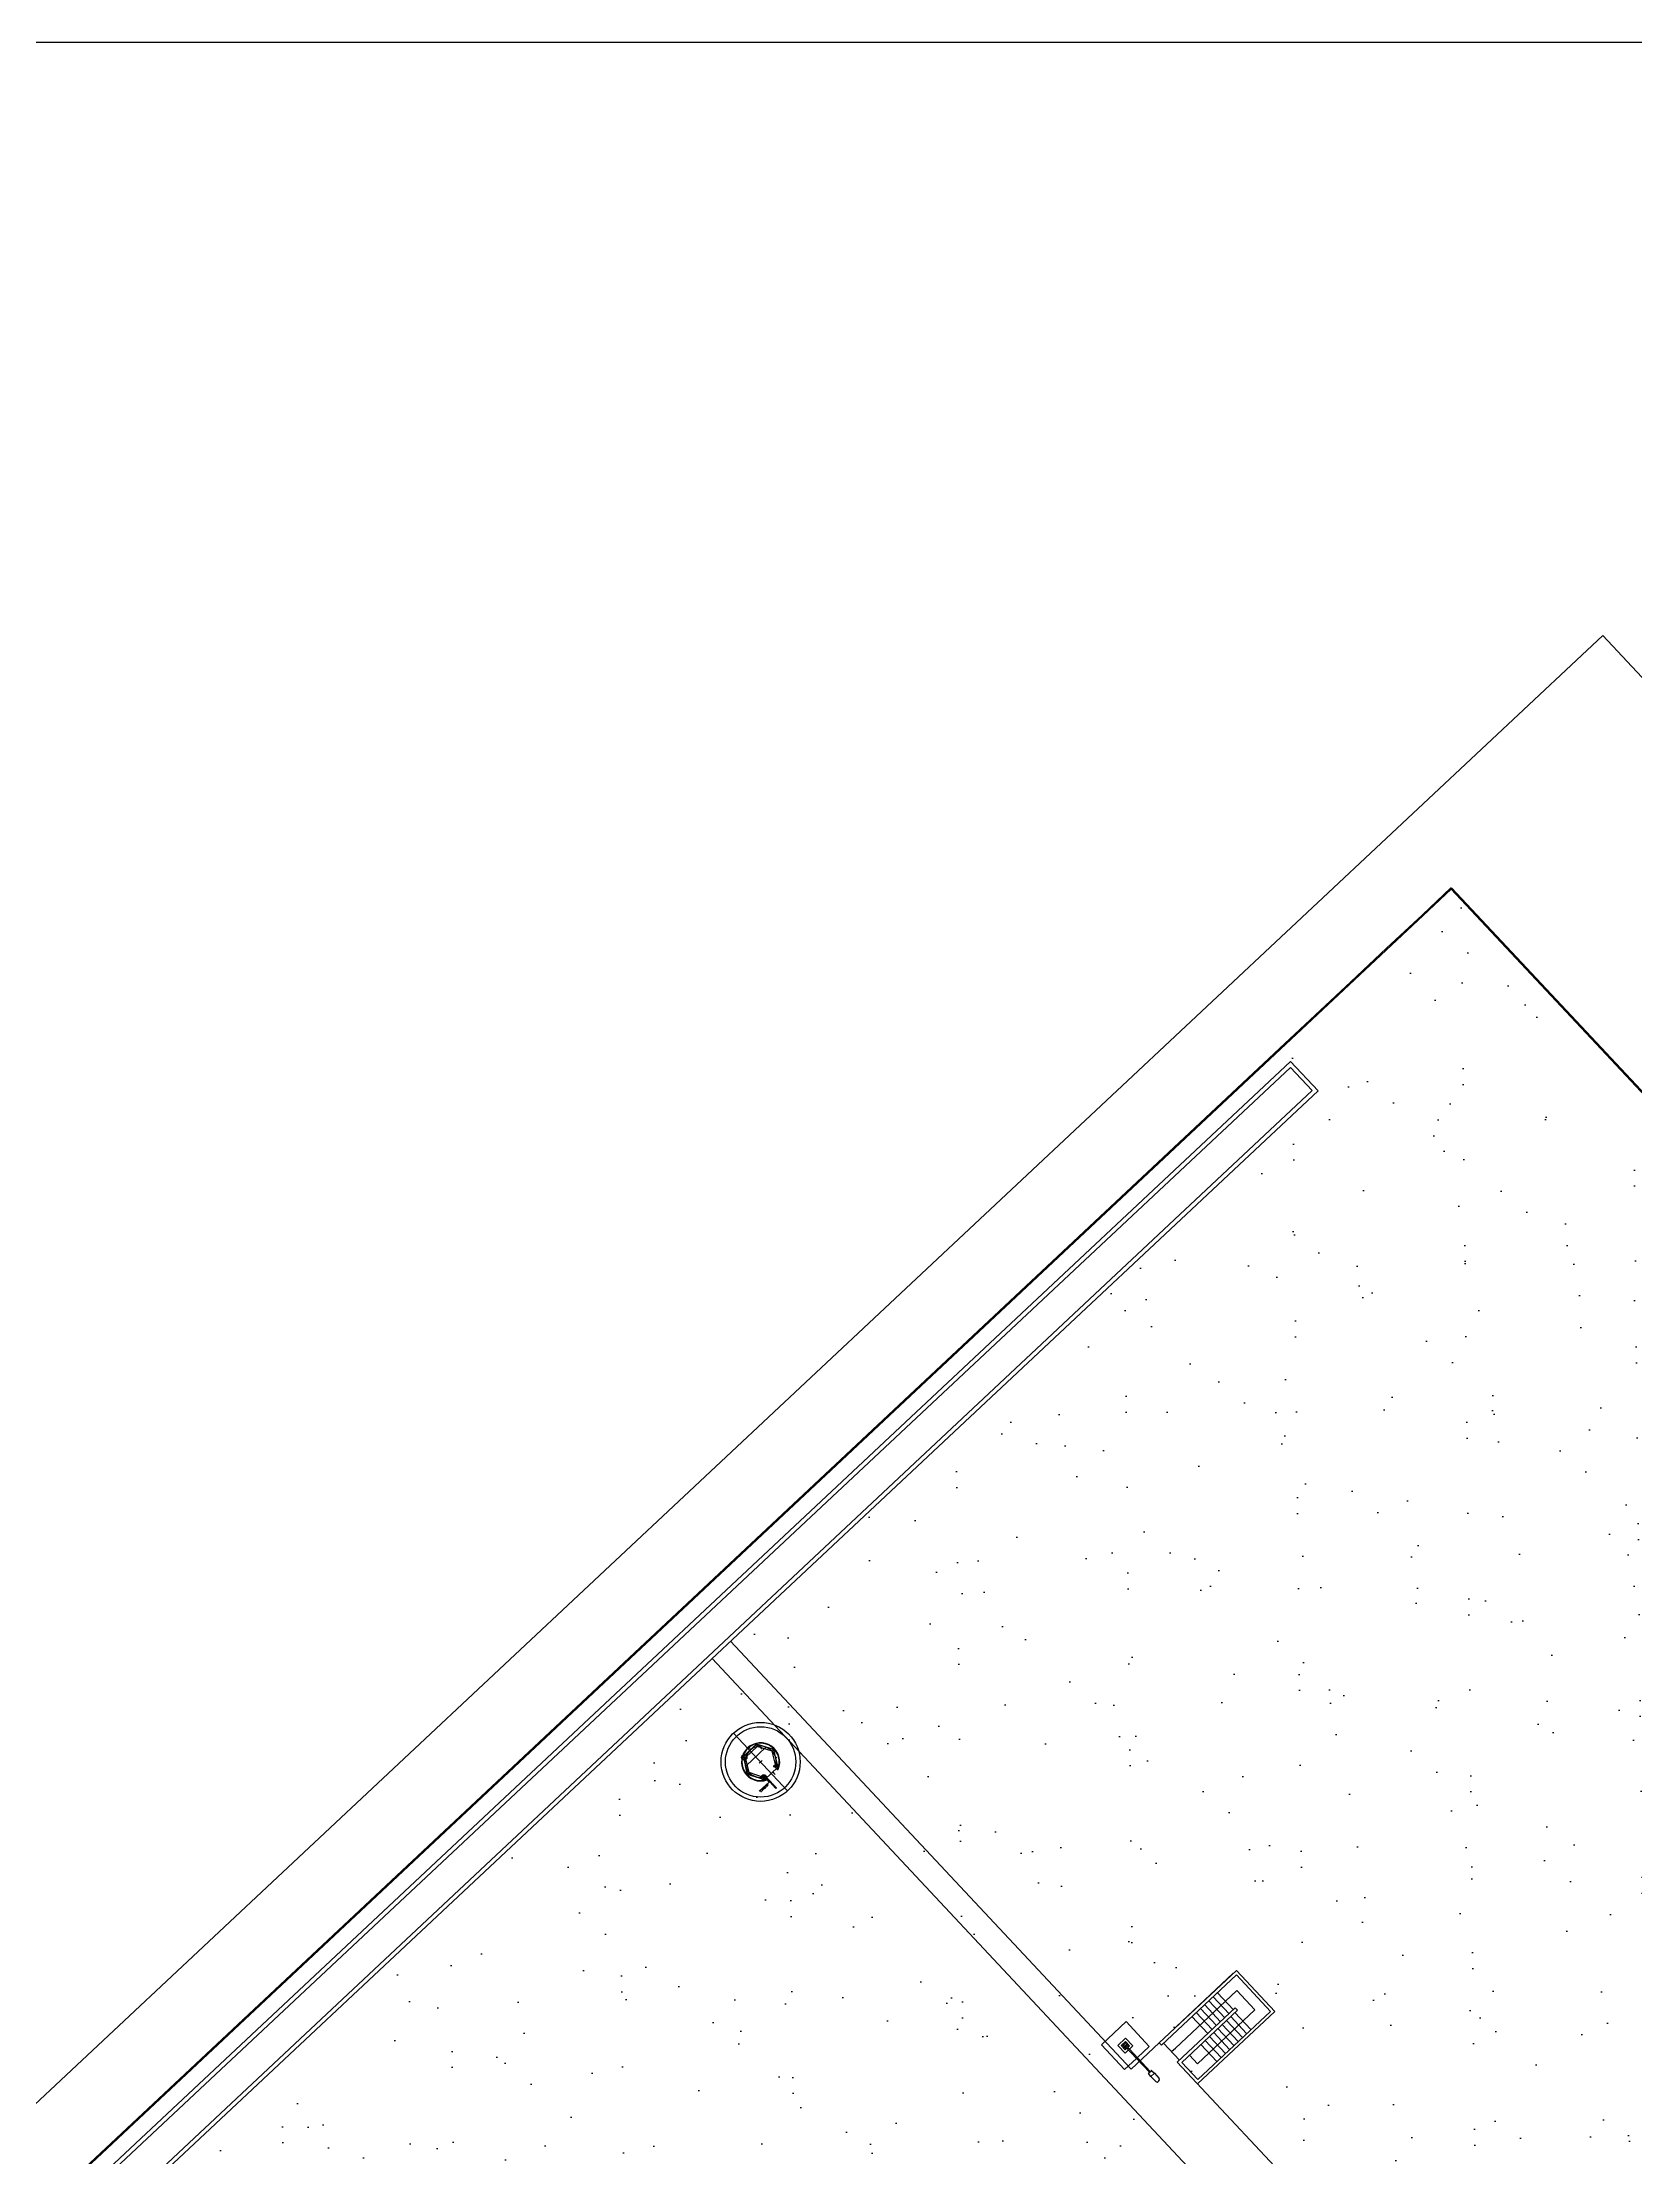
# Model space of a CAD drawing. Header units: metres. Extents: x 399 to 2240, y -1398 to 399.
# Drawn here: x 1898.3 to 1973.4, y -1099.1 to -999.3 of the extents above; entities that cross this region are included whole.
import ezdxf
from ezdxf.enums import TextEntityAlignment as Align

# ---------------------------------------------------------------- set-up
doc = ezdxf.new("R2010")
doc.units = ezdxf.units.M
doc.header["$MEASUREMENT"] = 0
doc.layers.add('ARQUITETURA', color=253, linetype='CONTINUOUS')
doc.layers.add('TEXTO', color=1, linetype='CONTINUOUS')
doc.styles.add('NORMAL', font='romans.shx', dxfattribs={"width": 0.8, "height": 0.1})
pattern_1 = [(350.62296, (1466.5355, -762.2295), (4.08992, 4.08927), [0, -4.56, 0, -5.1, 0, -4.875]), (320.623, (1466.5355, -762.2295), (9.80883, 1.91215), [0, -2.46, 0, -4.11, 0, -1.575]), (280.623, (1464.013, -759.536), (6.39856, -6.807323), [0, -1.5, 0, -5.4, 0, -7.05]), (270.623, (1464.013, -759.536), (8.08648, -4.78256), [0, -0.75, 0, -3.54, 0, -4.05])]

msp = doc.modelspace()

# ---------------------------------------------------------------- hatches: boundary and pattern name
at = {"layer": 'ARQUITETURA'}
h = msp.add_hatch(dxfattribs=at)
h.set_pattern_fill('AR-SAND', color=116, scale=3, angle=-46.87704, style=0)
h.set_pattern_definition(pattern_1)
h.paths.add_polyline_path([(1964.73503, -1039.24215), (1967.33917, -1042.02228), (1959.30262, -1049.55007), (1956.69849, -1046.76994)])
h.paths.add_polyline_path([(1958.45475, -1048.755), (1961.04911, -1051.52469), (1934.30148, -1076.57907), (1931.70711, -1073.80937)])
h = msp.add_hatch(dxfattribs=at)
h.set_pattern_fill('AR-SAND', color=116, scale=3, angle=-46.87704, style=0)
h.set_pattern_definition(pattern_1)
edge = h.paths.add_edge_path()
edge.add_line((1975.60633, -1066.67387), (1974.63716, -1065.63903))
edge.add_line((1974.63716, -1065.63903), (1982.06412, -1058.68343))
edge.add_line((1982.06412, -1058.68343), (1966.68757, -1042.26489))
edge.add_line((1966.68757, -1042.26489), (1959.10218, -1049.36887))
edge.add_line((1959.10218, -1049.36887), (1960.26444, -1050.60989))
edge.add_line((1960.26444, -1050.60989), (1933.85666, -1075.3417))
edge.add_line((1933.85666, -1075.3417), (1952.76175, -1095.5279))
edge.add_line((1952.76175, -1095.5279), (1956.41119, -1092.11007))
edge.add_line((1956.41119, -1092.11007), (1958.22264, -1094.04427))
edge.add_line((1958.22264, -1094.04427), (1954.5732, -1097.4621))
edge.add_line((1954.5732, -1097.4621), (1972.83299, -1116.95927))
edge.add_arc((1973.24659, -1274.84873), 157.89, 75.3039851, 90.1500894, ccw=False)
edge.add_line((2013.30181, -1122.12404), (2015.59659, -1109.84912))
edge.add_arc((2010.77896, -1108.95446), 4.9, -10.5203364, 43.1231592)
edge.add_line((2014.3554, -1105.60497), (2002.80154, -1093.26825))
edge.add_line((2002.80154, -1093.26825), (2001.34036, -1094.63669))
edge.add_line((2001.34036, -1094.63669), (1975.36439, -1066.90045))
edge.add_line((1975.36439, -1066.90045), (1975.60633, -1066.67387))
h.paths.add_polyline_path([(2013.16884, -1120.81125), (2011.93985, -1120.58303), (2014.19267, -1107.69193), (2015.48977, -1107.65064)])
h = msp.add_hatch(dxfattribs=at)
h.set_pattern_fill('AR-SAND', color=116, scale=3, angle=-46.87704, style=0)
h.set_pattern_definition(pattern_1)
h.paths.add_polyline_path([(1951.0037, -1093.72815), (1968.73321, -1112.6591), (1968.86219, -1112.5383), (1932.17591, -1073.36596), (1929.34236, -1076.01969), (1966.02864, -1115.19203), (1966.58606, -1114.66998), (1948.81404, -1095.77885)])
h = msp.add_hatch(dxfattribs=at)
h.set_pattern_fill('AR-SAND', color=116, scale=3, angle=-46.87704, style=0)
h.set_pattern_definition(pattern_1)
edge = h.paths.add_edge_path()
edge.add_line((1964.48639, -1113.34952), (1964.4572, -1112.47))
edge.add_line((1964.4572, -1112.47), (1929.85537, -1075.53922))
edge.add_line((1929.85537, -1075.53922), (1850.31385, -1150.0324))
edge.add_line((1850.31385, -1150.0324), (1856.26024, -1156.15026))
edge.add_arc((1978.16772, -1308.60414), 195.20148, 117.4826927, 128.6470587, ccw=False)
edge.add_line((1888.08601, -1135.43109), (1901.08082, -1128.96477))
edge.add_arc((1969.72385, -1271.15263), 157.89, 110.4172778, 115.7695289, ccw=False)
edge.add_arc((1969.72385, -1271.15263), 157.89, 91.9009384, 110.4172778, ccw=False)

# ---------------------------------------------------------------- linework, layer by layer
for p, q in [((1823.65752, -1166.11892), (1971.88344, -1027.27645)), ((1971.88344, -1027.27645), (2168.96642, -1237.67897)), ((1963.37246, -1040.45003), (1964.72163, -1039.18649)), ((1963.40888, -1040.48414), (1964.73503, -1039.24215)), ((2031.99511, -1111.06024), (1964.71794, -1039.2239)), ((2032.0316, -1111.02606), (1964.75652, -1039.19227)), ((1826.27578, -1168.91413), (1963.40888, -1040.48414)), ((1961.68642, -1042.02907), (1963.37245, -1040.45004)), ((1960.00038, -1043.60811), (1961.68641, -1042.02908)), ((1958.31434, -1045.18715), (1960.00037, -1043.60812)), ((1956.6283, -1046.76618), (1958.31433, -1045.18716)), ((1826.24164, -1168.87768), (1956.62829, -1046.7662)), ((1826.7885, -1169.4615), (1957.15597, -1047.36821)), ((1826.92522, -1169.60747), (1957.14671, -1047.6509)), ((1957.14671, -1047.6509), (1958.17206, -1048.74573)), ((1957.15597, -1047.36821), (1958.45475, -1048.755)), ((1827.95067, -1170.70221), (1958.17206, -1048.74573)), ((1828.08739, -1170.84818), (1958.45475, -1048.755)), ((1930.7312, -1074.7189), (1949.63766, -1094.90474)), ((1929.85537, -1075.53922), (1969.09662, -1117.43589)), ((1930.8711, -1079.05212), (1933.42104, -1081.77438)), ((1931.32531, -1080.16534), (1931.95229, -1079.57805)), ((1931.43926, -1080.1999), (1931.97933, -1079.69402)), ((1931.45654, -1080.59595), (1932.3734, -1079.73712)), ((1931.63538, -1079.86805), (1931.95098, -1079.57243)), ((1931.93101, -1079.60568), (1931.9836, -1079.59342)), ((1931.93714, -1079.63198), (1931.93101, -1079.60568)), ((1931.93341, -1079.60718), (1931.9821, -1079.59582)), ((1931.94477, -1079.65587), (1931.93341, -1079.60718)), ((1931.99346, -1079.64451), (1931.94477, -1079.65587)), ((1931.97933, -1079.69402), (1931.94754, -1079.55768)), ((1932.36479, -1079.69794), (1931.95098, -1079.57243)), ((1932.77439, -1079.82739), (1931.95229, -1079.57805)), ((1932.68748, -1079.90879), (1931.97933, -1079.69402)), ((1931.9821, -1079.59582), (1931.99346, -1079.64451)), ((1931.9836, -1079.59342), (1931.98999, -1079.62084)), ((1932.36479, -1079.69794), (1932.36189, -1079.70751)), ((1932.77017, -1079.83134), (1932.36189, -1079.70751)), ((1931.43926, -1080.1999), (1931.30529, -1080.15927)), ((1931.32531, -1080.16534), (1931.52043, -1081.00197)), ((1931.33084, -1080.16702), (1931.64222, -1079.87535)), ((1931.33084, -1080.16702), (1931.42774, -1080.58252)), ((1931.35427, -1080.14591), (1931.3386, -1080.19759)), ((1931.3386, -1080.19759), (1931.36554, -1080.20576)), ((1931.35561, -1080.14841), (1931.34109, -1080.19625)), ((1931.34109, -1080.19625), (1931.38894, -1080.21076)), ((1931.38011, -1080.15375), (1931.35427, -1080.14591)), ((1931.40345, -1080.16292), (1931.35561, -1080.14841)), ((1931.38894, -1080.21076), (1931.40345, -1080.16292)), ((1931.418, -1080.58479), (1931.42774, -1080.58252)), ((1931.418, -1080.58479), (1931.51621, -1081.00591)), ((1931.60733, -1080.92056), (1931.43926, -1080.1999)), ((1932.21309, -1080.35315), (1932.08172, -1080.4762)), ((1932.34468, -1081.24831), (1932.96637, -1080.66597)), ((1932.68748, -1079.90879), (1932.78966, -1079.81308)), ((1932.86709, -1080.59723), (1932.68748, -1079.90879)), ((1932.73972, -1079.8256), (1932.70323, -1079.85978)), ((1932.70323, -1079.85978), (1932.73741, -1079.89627)), ((1932.73741, -1079.89627), (1932.77391, -1079.86209)), ((1932.77391, -1079.86209), (1932.73972, -1079.8256)), ((1932.76593, -1080.64617), (1932.78903, -1080.56946)), ((1932.84126, -1080.67311), (1932.76593, -1080.64617)), ((1932.86197, -1080.23204), (1932.77033, -1079.83119)), ((1932.96637, -1080.66597), (1932.77456, -1079.82723)), ((1932.78903, -1080.56946), (1932.86471, -1080.59654)), ((1932.84099, -1080.67398), (1932.94546, -1080.78551)), ((1932.86471, -1080.59654), (1932.84126, -1080.67311)), ((1932.86707, -1080.5973), (1932.84361, -1080.67388)), ((1932.84361, -1080.67388), (1932.89704, -1080.73091)), ((1932.86197, -1080.23204), (1932.87172, -1080.22981)), ((1932.97189, -1080.66765), (1932.87172, -1080.22981)), ((1932.90566, -1080.61871), (1932.89148, -1080.66665)), ((1932.89148, -1080.66665), (1932.93942, -1080.68083)), ((1932.97189, -1080.66765), (1932.89901, -1080.73592)), ((1932.90046, -1080.73456), (1932.93537, -1080.77184)), ((1932.9536, -1080.63289), (1932.90566, -1080.61871)), ((1932.93942, -1080.68083), (1932.9536, -1080.63289)), ((1932.97189, -1080.66765), (1932.96637, -1080.66597)), ((1931.60733, -1080.92056), (1931.50516, -1081.01627)), ((1931.91571, -1081.1253), (1931.51619, -1081.00594)), ((1932.346, -1081.25392), (1931.52041, -1081.00198)), ((1931.52091, -1080.96726), (1931.5574, -1080.93308)), ((1931.55509, -1081.00375), (1931.52091, -1080.96726)), ((1931.59158, -1080.96957), (1931.55509, -1081.00375)), ((1931.5574, -1080.93308), (1931.59158, -1080.96957)), ((1932.28264, -1081.14473), (1931.60733, -1080.92056)), ((1931.91857, -1081.11571), (1931.91571, -1081.1253)), ((1932.34468, -1081.24831), (1931.91857, -1081.11571)), ((1932.55041, -1081.36579), (1932.08538, -1081.80138)), ((1932.55174, -1081.36721), (1932.08671, -1081.8028)), ((1932.33801, -1081.047), (1932.25996, -1081.06504)), ((1932.25996, -1081.06504), (1932.28204, -1081.14233)), ((1932.28204, -1081.14233), (1932.35998, -1081.12392)), ((1932.28264, -1081.14473), (1932.36059, -1081.12633)), ((1932.30148, -1081.18463), (1932.35025, -1081.17361)), ((1932.3125, -1081.2334), (1932.30148, -1081.18463)), ((1932.36127, -1081.22238), (1932.3125, -1081.2334)), ((1932.35998, -1081.12392), (1932.33801, -1081.047)), ((1932.346, -1081.25392), (1932.34468, -1081.24831)), ((1932.346, -1081.25392), (1932.41888, -1081.18565)), ((1932.35025, -1081.17361), (1932.36127, -1081.22238)), ((1932.36059, -1081.12633), (1932.41401, -1081.18336)), ((1932.36086, -1081.12371), (1932.46551, -1081.23543)), ((1932.43787, -1081.16087), (1932.41598, -1081.18138)), ((1932.41598, -1081.18138), (1932.86913, -1081.66516)), ((1932.41616, -1081.22272), (1932.55174, -1081.36721)), ((1932.41743, -1081.18701), (1932.45235, -1081.22429)), ((1932.89103, -1081.64465), (1932.43787, -1081.16087)), ((1932.7605, -1080.93045), (1932.83302, -1081.00788)), ((1932.86913, -1081.66516), (1932.89103, -1081.64465)), ((1954.60188, -1090.25558), (1950.95243, -1093.67341)), ((1951.05497, -1093.78289), (1954.59493, -1090.4676)), ((1951.74782, -1092.90641), (1954.44841, -1090.37722)), ((1954.59493, -1090.4676), (1956.20131, -1092.18283)), ((1954.60188, -1090.25558), (1956.41333, -1092.18978)), ((1951.71789, -1093.91551), (1954.06765, -1091.71495)), ((1953.3012, -1091.67922), (1954.05312, -1092.48209)), ((1953.50192, -1091.49124), (1954.25384, -1092.29411)), ((1953.70238, -1091.30349), (1954.45431, -1092.10637)), ((1954.0677, -1091.715), (1954.61512, -1091.20233)), ((1954.61512, -1091.20233), (1955.46953, -1092.11463)), ((1948.22574, -1093.76092), (1949.39356, -1092.66721)), ((1949.39356, -1092.66721), (1950.48727, -1093.83504)), ((1951.80689, -1094.58577), (1954.54397, -1092.0224)), ((1952.01891, -1094.59272), (1954.64651, -1092.13188)), ((1952.49858, -1092.4309), (1953.2505, -1093.23378)), ((1952.6993, -1092.24292), (1953.45122, -1093.0458)), ((1955.46953, -1092.11463), (1952.75981, -1094.65237)), ((1952.76388, -1095.60761), (1956.41333, -1092.18978)), ((1952.77083, -1095.39559), (1956.20131, -1092.18283)), ((1952.90002, -1092.05494), (1953.65194, -1092.85782)), ((1953.10048, -1091.8672), (1953.8524, -1092.67007)), ((1954.12646, -1092.61892), (1954.87838, -1093.4218)), ((1954.32718, -1092.43094), (1955.0791, -1093.23382)), ((1954.5279, -1092.24296), (1955.27982, -1093.04584)), ((1954.64651, -1092.13188), (1954.54397, -1092.0224)), ((1949.00328, -1093.78654), (1949.36822, -1093.44476)), ((1949.15876, -1093.79164), (1949.36313, -1093.60024)), ((1949.25912, -1093.69765), (1949.29318, -1093.73402)), ((1949.26277, -1093.69423), (1949.29683, -1093.7306)), ((1949.35044, -1093.6635), (1949.37234, -1093.64299)), ((1949.35114, -1093.6423), (1949.37164, -1093.66419)), ((1949.36313, -1093.60024), (1949.55453, -1093.80461)), ((1949.36822, -1093.44476), (1949.71001, -1093.8097)), ((1949.42046, -1093.73466), (1949.45698, -1093.70045)), ((1949.42388, -1093.73831), (1949.4604, -1093.7041)), ((1950.95243, -1093.67341), (1949.63766, -1094.90474)), ((1951.05497, -1093.78289), (1950.95243, -1093.67341)), ((1951.91637, -1094.48323), (1951.16445, -1093.68036)), ((1953.12287, -1093.55882), (1953.87479, -1094.3617)), ((1953.32358, -1093.37084), (1954.07551, -1094.17372)), ((1953.5243, -1093.18286), (1954.27623, -1093.98574)), ((1953.72502, -1092.99488), (1954.47695, -1093.79776)), ((1953.92574, -1092.8069), (1954.67767, -1093.60978)), ((1949.31945, -1094.92874), (1948.22574, -1093.76092)), ((1949.34506, -1094.15149), (1949.00328, -1093.78654)), ((1949.35016, -1093.99601), (1949.15876, -1093.79164)), ((1949.22271, -1093.78312), (1949.20082, -1093.80363)), ((1949.22202, -1093.80432), (1949.20151, -1093.78243)), ((1949.25261, -1093.89185), (1949.28913, -1093.85765)), ((1949.25603, -1093.8955), (1949.29255, -1093.8613)), ((1949.87964, -1094.4041), (1949.31945, -1094.92874)), ((1949.37671, -1093.77933), (1949.33292, -1093.82034)), ((1950.49157, -1095.0575), (1949.33292, -1093.82034)), ((1949.36284, -1093.93275), (1949.34095, -1093.95326)), ((1949.34164, -1093.93205), (1949.36215, -1093.95395)), ((1949.71001, -1093.8097), (1949.34506, -1094.15149)), ((1949.42862, -1093.92252), (1949.35016, -1093.99601)), ((1949.35297, -1093.79786), (1949.35662, -1093.79444)), ((1949.35297, -1093.79786), (1949.35639, -1093.80151)), ((1949.35297, -1093.79786), (1949.36004, -1093.79809)), ((1949.39722, -1093.80122), (1949.35343, -1093.84224)), ((1949.35662, -1093.79444), (1949.35639, -1093.80151)), ((1949.35639, -1093.80151), (1949.36004, -1093.79809)), ((1949.35662, -1093.79444), (1949.36004, -1093.79809)), ((1950.53536, -1095.01649), (1949.37671, -1093.77933)), ((1949.55453, -1093.80461), (1949.47241, -1093.88151)), ((1949.51247, -1093.79262), (1949.49057, -1093.81313)), ((1949.49127, -1093.79192), (1949.51178, -1093.81382)), ((1950.48727, -1093.83504), (1949.92343, -1094.36309)), ((1951.54041, -1094.0818), (1951.71789, -1093.91551)), ((1951.80689, -1094.58577), (1973.20508, -1117.43402)), ((1952.77083, -1095.39559), (1952.01891, -1094.59272)), ((1952.75981, -1094.65237), (1952.38385, -1094.25093)), ((1952.92215, -1093.7468), (1953.67407, -1094.54968)), ((1950.56624, -1095.26158), (1950.45415, -1095.11995)), ((1950.45507, -1095.09168), (1950.57185, -1094.98231)), ((1950.73411, -1095.10436), (1950.56624, -1095.26158)), ((1950.80151, -1095.4925), (1950.56624, -1095.26158)), ((1950.60012, -1094.98323), (1950.73411, -1095.10436)), ((1950.73411, -1095.10436), (1950.94913, -1095.35425)), ((1950.94317, -1095.46482), (1950.91224, -1095.49379))]:
    msp.add_line(p, q, dxfattribs=at)
for centre, radius in [((1964.73619, -1039.20681), 0.025), ((1963.39179, -1040.46589), 0.025), ((1966.31523, -1040.89286), 0.025), ((1961.70575, -1042.04493), 0.025), ((1967.89427, -1042.5789), 0.025), ((1960.0197, -1043.62397), 0.025), ((1969.4733, -1044.26494), 0.025), ((1958.33366, -1045.20301), 0.025), ((1956.64762, -1046.78205), 0.025), ((1971.05234, -1045.95098), 0.025), ((1972.63138, -1047.63703), 0.025), ((1954.96158, -1048.36109), 0.025), ((1953.27553, -1049.94012), 0.025), ((1951.58949, -1051.51916), 0.025), ((1949.90345, -1053.0982), 0.025), ((1948.21741, -1054.67724), 0.025), ((1946.53137, -1056.25628), 0.025), ((1944.84532, -1057.83531), 0.025), ((1943.15928, -1059.41435), 0.025), ((1941.47324, -1060.99339), 0.025), ((1939.7872, -1062.57243), 0.025), ((1938.10115, -1064.15147), 0.025), ((1936.41511, -1065.73051), 0.025), ((1934.72907, -1067.30954), 0.025), ((1933.04303, -1068.88858), 0.025), ((1931.35699, -1070.46762), 0.025), ((1929.67094, -1072.04666), 0.025), ((1927.9849, -1073.6257), 0.025), ((1926.29886, -1075.20473), 0.025), ((1924.61282, -1076.78377), 0.025), ((1922.92677, -1078.36281), 0.025), ((1932.14607, -1080.41325), 1.865), ((1932.14741, -1080.41468), 1.66), ((1931.61673, -1079.76436), 0.01087), ((1921.24073, -1079.94185), 0.025), ((1931.37628, -1080.20158), 0.12514), ((1932.18577, -1079.79312), 0.01087), ((1932.81514, -1080.62129), 0.0375), ((1932.85635, -1080.58115), 0.01087), ((1932.88199, -1080.20767), 0.01087), ((1919.55469, -1081.52089), 0.025), ((1932.29742, -1081.14729), 0.12514), ((1932.30997, -1081.09448), 0.0375), ((1932.3462, -1081.059), 0.01087), ((1932.40869, -1081.21483), 0.01087), ((1932.71128, -1081.45599), 0.01087), ((1932.75306, -1080.92251), 0.01087), ((1917.86865, -1083.09993), 0.025), ((1916.18261, -1084.67896), 0.025), ((1914.49656, -1086.258), 0.025), ((1912.81052, -1087.83704), 0.025), ((1911.12448, -1089.41608), 0.025), ((1909.43844, -1090.99512), 0.025), ((1907.75239, -1092.57415), 0.025), ((1949.36139, -1093.65324), 0.01), ((1906.06635, -1094.15319), 0.025), ((1949.21176, -1093.79338), 0.01), ((1949.35189, -1093.943), 0.01), ((1949.50152, -1093.80287), 0.01), ((1904.38031, -1095.73223), 0.025), ((1902.69427, -1097.31127), 0.025), ((1901.00823, -1098.89031), 0.025)]:
    msp.add_circle(centre, radius, dxfattribs=at)
for centre, radius, start, end in [((1932.14741, -1080.41468), 0.9, 337.1295043, 289.1261574), ((1932.14741, -1080.41468), 0.88, 335.0771181, 286.6651691), ((1932.14741, -1080.41468), 0.74, 345.7732919, 280.4823699), ((1932.95362, -1080.75475), 0.025, 223.1278309, 337.1295043), ((1932.15525, -1080.42832), 0.86468, 286.4264393, 291.0268741), ((1932.4341, -1081.24138), 0.025, 289.1261574, 43.1278309), ((1949.35651, -1093.79798), 0.09, 330.9145506, 291.9545112), ((1949.35664, -1093.79812), 0.081, 332.9697503, 289.46758), ((1950.46874, -1095.10628), 0.02, 133.12296, 223.12296), ((1950.58553, -1094.99691), 0.02, 43.12296, 133.12296), ((1950.85755, -1095.4354), 0.08, 225.5356811, 313.12296), ((1950.88849, -1095.40643), 0.08, 313.12296, 40.710239)]:
    msp.add_arc(centre, radius, start, end, dxfattribs=at)
at = {"layer": 'TEXTO'}
msp.add_lwpolyline([(1796.30348, -999.29238), (2240.36093, -999.29238), (2240.36093, -1397.90271), (1796.30348, -1397.90271)], close=True, dxfattribs=at)

# ---------------------------------------------------------------- texts
at = {"layer": 'ARQUITETURA', "style": 'NORMAL', "width": 0.8}
for p in [(1932.13273, -1081.79921), (1932.13407, -1081.80064)]:
    msp.add_text('VIDE DETALHE 2', height=0.05, rotation=223.1278309, dxfattribs=at).set_placement(p, align=Align.RIGHT)

doc.saveas('drawing.dxf')
